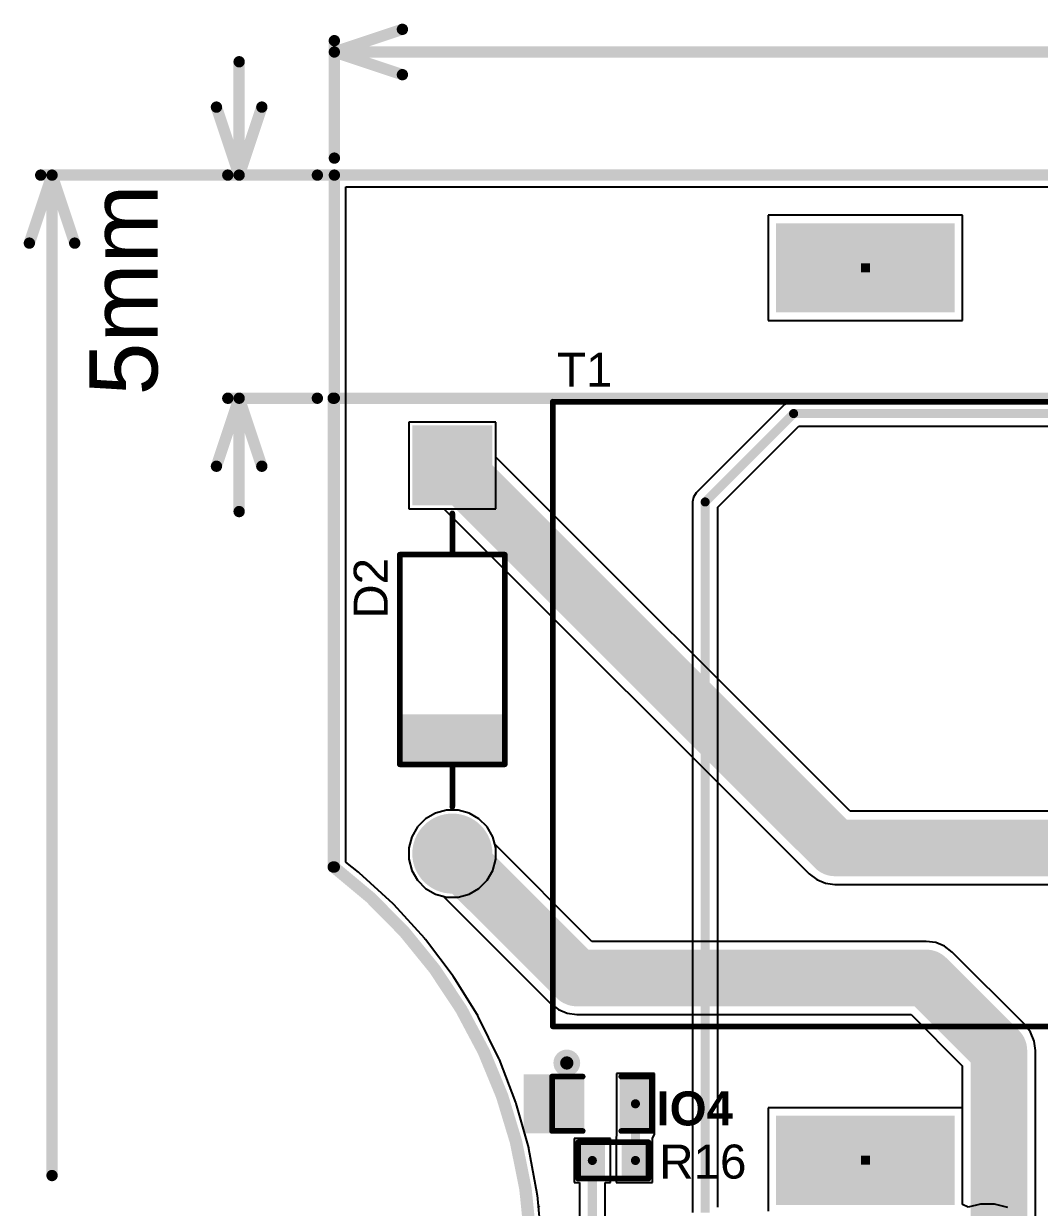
# Model space of a CAD drawing. Header units: inches. Extents: x -3 to 5389, y -3 to 5396.
# Drawn here: x -3.2 to 19.55, y 31.61 to 58.14 of the extents above; entities that cross this region are included whole.
import ezdxf

# ---------------------------------------------------------------- set-up
doc = ezdxf.new("R2010")
doc.units = ezdxf.units.IN
for name, color, linetype in [('Board_Outline', 216, 'Continuous'), ('Bottom Layer', 5, 'Continuous'), ('Bottom Solder', 6, 'Continuous'), ('Mechanical 1', 6, 'Continuous'), ('Multi-Layer', 9, 'Continuous'), ('Pad Holes', 156, 'Continuous'), ('Top Layer', 1, 'Continuous'), ('Top Overlay', 2, 'Continuous'), ('Top Paste', 8, 'Continuous'), ('Top Solder', 216, 'Continuous'), ('Via Holes', 16, 'Continuous')]:
    doc.layers.add(name, color=color, linetype=linetype)
doc.styles.add('Arial', font='', dxfattribs={"height": 0.2})
doc.styles.add('Arial_Bold', font='', dxfattribs={"height": 0.2})
doc.styles.get('Arial').set_extended_font_data('Arial')
doc.styles.get('Arial_Bold').set_extended_font_data('Arial', bold=True)

msp = doc.modelspace()

# ---------------------------------------------------------------- hatches: boundary and pattern name
at = {"layer": 'Bottom Layer'}
msp.add_hatch(color=5, dxfattribs=at).paths.add_polyline_path([(7.2, 49.033), (7.2, 47.443), (5.61, 47.443), (5.61, 49.033)])
h = msp.add_hatch(color=5, dxfattribs=at)
edge = h.paths.add_edge_path()
edge.add_arc((6.405, 39.538), 0.795, 0, 360)
h = msp.add_hatch(color=5, dxfattribs=at)
edge = h.paths.add_edge_path()
edge.add_arc((8.969, 34.846), 0.3, 0, 360)
at = {"layer": 'Bottom Solder'}
for points in [[(15.759, 52.768), (15.759, 52.564), (15.555, 52.564), (15.555, 52.768)], [(7.301, 49.134), (7.301, 47.341), (5.508, 47.341), (5.508, 49.134)], [(15.759, 32.768), (15.759, 32.564), (15.555, 32.564), (15.555, 32.768)]]:
    msp.add_hatch(color=6, dxfattribs=at).paths.add_polyline_path(points)
h = msp.add_hatch(color=6, dxfattribs=at)
edge = h.paths.add_edge_path()
edge.add_arc((6.405, 39.538), 0.897, 0, 360)
at = {"layer": 'Multi-Layer'}
msp.add_hatch(color=9, dxfattribs=at).paths.add_polyline_path([(7.2, 49.033), (7.2, 47.443), (5.61, 47.443), (5.61, 49.033)])
h = msp.add_hatch(color=9, dxfattribs=at)
edge = h.paths.add_edge_path()
edge.add_arc((6.405, 39.538), 0.795, 0, 360)
at = {"layer": 'Pad Holes'}
for points in [[(13.657, 53.666), (17.657, 53.666), (17.657, 51.666), (13.657, 51.666)], [(13.657, 33.666), (17.657, 33.666), (17.657, 31.666), (13.657, 31.666)]]:
    msp.add_hatch(color=7, dxfattribs=at).paths.add_polyline_path(points)
h = msp.add_hatch(color=7, dxfattribs=at)
edge = h.paths.add_edge_path()
edge.add_arc((6.405, 48.238), 0.53, 0, 360)
h = msp.add_hatch(color=7, dxfattribs=at)
edge = h.paths.add_edge_path()
edge.add_arc((6.405, 39.538), 0.53, 0, 360)
at = {"layer": 'Top Layer'}
for points in [[(7.2, 49.033), (7.2, 47.443), (5.61, 47.443), (5.61, 49.033)], [(9.257, 33.431), (8.757, 33.431), (8.757, 34.431), (9.257, 34.431)], [(10.757, 33.431), (10.257, 33.431), (10.257, 34.431), (10.757, 34.431)], [(9.312, 32.344), (9.312, 32.979), (9.769, 32.979), (9.769, 32.344)], [(10.252, 32.344), (10.252, 32.979), (10.709, 32.979), (10.709, 32.344)]]:
    msp.add_hatch(color=1, dxfattribs=at).paths.add_polyline_path(points)
h = msp.add_hatch(color=1, dxfattribs=at)
edge = h.paths.add_edge_path()
edge.add_arc((6.405, 39.538), 0.795, 0, 360)
h = msp.add_hatch(color=1, dxfattribs=at)
edge = h.paths.add_edge_path()
edge.add_arc((8.969, 34.846), 0.3, 0, 360)
at = {"layer": 'Top Overlay'}
for points in [[(5.23, 42.659), (5.23, 41.538), (7.58, 41.538), (7.58, 42.659)], [(8.639, 34.592), (8.004, 34.592), (8.004, 33.271), (8.639, 33.271)]]:
    msp.add_hatch(color=2, dxfattribs=at).paths.add_polyline_path(points)
at = {"layer": 'Top Paste'}
for points in [[(9.257, 33.431), (8.757, 33.431), (8.757, 34.431), (9.257, 34.431)], [(10.757, 33.431), (10.257, 33.431), (10.257, 34.431), (10.757, 34.431)], [(9.312, 32.344), (9.312, 32.979), (9.769, 32.979), (9.769, 32.344)], [(10.252, 32.344), (10.252, 32.979), (10.709, 32.979), (10.709, 32.344)]]:
    msp.add_hatch(color=8, dxfattribs=at).paths.add_polyline_path(points)
at = {"layer": 'Top Solder'}
for points in [[(15.759, 52.768), (15.759, 52.564), (15.555, 52.564), (15.555, 52.768)], [(7.301, 49.134), (7.301, 47.341), (5.508, 47.341), (5.508, 49.134)], [(9.358, 33.33), (8.655, 33.33), (8.655, 34.533), (9.358, 34.533)], [(10.858, 33.33), (10.155, 33.33), (10.155, 34.533), (10.858, 34.533)], [(9.257, 32.289), (9.257, 33.034), (9.824, 33.034), (9.824, 32.289)], [(10.197, 32.289), (10.197, 33.034), (10.764, 33.034), (10.764, 32.289)], [(15.759, 32.768), (15.759, 32.564), (15.555, 32.564), (15.555, 32.768)]]:
    msp.add_hatch(color=216, dxfattribs=at).paths.add_polyline_path(points)
h = msp.add_hatch(color=216, dxfattribs=at)
edge = h.paths.add_edge_path()
edge.add_arc((6.405, 39.538), 0.897, 0, 360)
at = {"layer": 'Via Holes'}
h = msp.add_hatch(color=7, dxfattribs=at)
edge = h.paths.add_edge_path()
edge.add_arc((8.969, 34.846), 0.15, 0, 360)

# ---------------------------------------------------------------- linework, layer by layer
at = {"layer": 'Board_Outline'}
for points in [[(3.762, 54.743, 0.254, 0.254, 0), (56.062, 54.743, 0.254, 0.254, 0)], [(3.762, 49.743, 0.254, 0.254, 0), (3.762, 54.743, 0.254, 0.254, 0)], [(3.762, 39.238, 0.254, 0.254, 0), (3.762, 49.743, 0.254, 0.254, 0)], [(3.737, 39.238, 0.254, 0.254, -0.622564), (-0.025, 19.643, 0.254, 0.254, 0)]]:
    msp.add_lwpolyline(points, format="xyseb", dxfattribs=at)
for points in [[(3.699, 54.743, 0.127, 0.127, 1), (3.826, 54.743, 0.127, 0.127, 1)], [(3.699, 54.743, 0.127, 0.127, 1), (3.826, 54.743, 0.127, 0.127, 1)], [(3.699, 49.743, 0.127, 0.127, 1), (3.826, 49.743, 0.127, 0.127, 1)], [(3.699, 49.743, 0.127, 0.127, 1), (3.826, 49.743, 0.127, 0.127, 1)], [(3.673, 39.238, 0.127, 0.127, 1), (3.8, 39.238, 0.127, 0.127, 1)], [(3.699, 39.238, 0.127, 0.127, 1), (3.826, 39.238, 0.127, 0.127, 1)]]:
    msp.add_lwpolyline(points, format="xyseb", close=True, dxfattribs=at)
at = {"layer": 'Bottom Layer'}
for p, q in [((4.021, 39.343), (4.021, 54.484)), ((4.021, 54.484), (43.776, 54.484)), ((17.835, 53.844), (13.479, 53.844)), ((13.479, 53.844), (13.479, 51.488)), ((17.835, 51.488), (17.835, 53.844)), ((13.479, 51.488), (17.835, 51.488)), ((7.377, 49.21), (5.432, 49.21)), ((5.432, 49.21), (5.432, 47.265)), ((7.377, 48.424), (7.377, 49.21)), ((15.316, 40.486), (7.377, 48.424)), ((5.432, 47.265), (6.218, 47.265)), ((6.218, 47.265), (14.396, 39.086)), ((6.029, 40.444), (5.807, 40.316)), ((6.277, 40.51), (6.029, 40.444)), ((6.533, 40.51), (6.277, 40.51)), ((6.78, 40.444), (6.533, 40.51)), ((7.002, 40.316), (6.78, 40.444)), ((24.811, 40.486), (15.316, 40.486)), ((5.626, 40.135), (5.498, 39.913)), ((5.807, 40.316), (5.626, 40.135)), ((7.183, 40.135), (7.002, 40.316)), ((7.311, 39.913), (7.183, 40.135)), ((5.498, 39.913), (5.432, 39.666)), ((7.356, 39.746), (7.311, 39.913)), ((5.432, 39.666), (5.432, 39.41)), ((9.531, 37.57), (7.356, 39.746)), ((4.302, 39.12), (4.021, 39.343)), ((5.432, 39.41), (5.498, 39.162)), ((4.308, 39.113), (4.302, 39.12)), ((4.316, 39.109), (4.308, 39.113)), ((5.078, 38.413), (4.316, 39.109)), ((5.498, 39.162), (5.626, 38.94)), ((14.396, 39.086), (14.566, 38.956)), ((5.626, 38.94), (5.807, 38.759)), ((5.807, 38.759), (6.029, 38.631)), ((14.566, 38.956), (14.764, 38.874)), ((14.764, 38.874), (14.976, 38.846)), ((14.976, 38.846), (24.811, 38.846)), ((6.029, 38.631), (6.197, 38.586)), ((6.197, 38.586), (8.612, 36.171)), ((5.085, 38.404), (5.078, 38.413)), ((5.095, 38.396), (5.085, 38.404)), ((5.789, 37.634), (5.095, 38.396)), ((5.795, 37.623), (5.789, 37.634)), ((5.804, 37.615), (5.795, 37.623)), ((6.425, 36.791), (5.804, 37.615)), ((17.021, 37.57), (9.531, 37.57)), ((17.233, 37.543), (17.021, 37.57)), ((17.431, 37.461), (17.233, 37.543)), ((17.601, 37.33), (17.431, 37.461)), ((19.226, 35.705), (17.601, 37.33)), ((6.43, 36.78), (6.425, 36.791)), ((6.438, 36.771), (6.43, 36.78)), ((6.98, 35.894), (6.438, 36.771)), ((8.612, 36.171), (8.782, 36.041)), ((6.984, 35.882), (6.98, 35.894)), ((6.992, 35.873), (6.984, 35.882)), ((7.45, 34.948), (6.992, 35.873)), ((8.782, 36.041), (8.979, 35.959)), ((8.979, 35.959), (9.192, 35.931)), ((9.192, 35.931), (16.681, 35.931)), ((16.681, 35.931), (17.827, 34.785)), ((19.357, 35.535), (19.226, 35.705)), ((19.438, 35.337), (19.357, 35.535)), ((19.466, 35.125), (19.438, 35.337)), ((19.466, 31.005), (19.466, 35.125)), ((7.453, 34.937), (7.45, 34.948)), ((7.459, 34.926), (7.453, 34.937)), ((7.829, 33.964), (7.459, 34.926)), ((17.827, 34.785), (17.827, 33.844)), ((7.831, 33.952), (7.829, 33.964)), ((7.837, 33.941), (7.831, 33.952)), ((8.116, 32.948), (7.837, 33.941)), ((17.827, 33.844), (13.479, 33.844)), ((13.479, 33.844), (13.479, 31.566)), ((8.117, 32.936), (8.116, 32.948)), ((8.122, 32.925), (8.117, 32.936)), ((8.308, 31.91), (8.122, 32.925)), ((8.308, 31.898), (8.308, 31.91)), ((8.311, 31.886), (8.308, 31.898)), ((8.333, 31.645), (8.311, 31.886)), ((8.335, 31.639), (8.333, 31.645)), ((8.358, 31.61), (8.335, 31.639))]:
    msp.add_line(p, q, dxfattribs=at)
for points in [[(6.405, 48.238, 1.27, 1.27, 0), (14.976, 39.666, 1.27, 1.27, 0)], [(6.405, 39.538, 1.27, 1.27, 0), (9.192, 36.751, 1.27, 1.27, 0)], [(14.976, 39.666, 1.27, 1.27, 0), (25.657, 39.666, 1.27, 1.27, 0)], [(9.192, 36.751, 1.27, 1.27, 0), (17.021, 36.751, 1.27, 1.27, 0)], [(17.021, 36.751, 1.27, 1.27, 0), (18.647, 35.125, 1.27, 1.27, 0)], [(18.647, 30.761, 1.27, 1.27, 0), (18.647, 35.125, 1.27, 1.27, 0)]]:
    msp.add_lwpolyline(points, format="xyseb", dxfattribs=at)
for points in [[(6.087, 48.238, 0.635, 0.635, 1), (6.722, 48.238, 0.635, 0.635, 1)], [(6.087, 39.538, 0.635, 0.635, 1), (6.722, 39.538, 0.635, 0.635, 1)], [(14.659, 39.666, 0.635, 0.635, 1), (15.294, 39.666, 0.635, 0.635, 1)], [(14.659, 39.666, 0.635, 0.635, 1), (15.294, 39.666, 0.635, 0.635, 1)], [(8.874, 36.751, 0.635, 0.635, 1), (9.509, 36.751, 0.635, 0.635, 1)], [(8.874, 36.751, 0.635, 0.635, 1), (9.509, 36.751, 0.635, 0.635, 1)], [(16.703, 36.751, 0.635, 0.635, 1), (17.338, 36.751, 0.635, 0.635, 1)], [(16.703, 36.751, 0.635, 0.635, 1), (17.338, 36.751, 0.635, 0.635, 1)], [(18.329, 35.125, 0.635, 0.635, 1), (18.964, 35.125, 0.635, 0.635, 1)], [(18.329, 35.125, 0.635, 0.635, 1), (18.964, 35.125, 0.635, 0.635, 1)]]:
    msp.add_lwpolyline(points, format="xyseb", close=True, dxfattribs=at)
at = {"layer": 'Mechanical 1'}
for points in [[(3.762, 57.502, 0.254, 0.254, 0), (5.286, 58.01, 0.254, 0.254, 0)], [(3.762, 55.124, 0.254, 0.254, 0), (3.762, 57.756, 0.254, 0.254, 0)], [(3.762, 57.502, 0.254, 0.254, 0), (5.286, 56.994, 0.254, 0.254, 0)], [(3.762, 57.502, 0.254, 0.254, 0), (25.398, 57.502, 0.254, 0.254, 0)], [(1.629, 54.743, 0.254, 0.254, 0), (1.629, 57.283, 0.254, 0.254, 0)], [(1.121, 56.267, 0.254, 0.254, 0), (1.629, 54.743, 0.254, 0.254, 0)], [(1.629, 54.743, 0.254, 0.254, 0), (2.137, 56.267, 0.254, 0.254, 0)], [(-3.07, 53.219, 0.254, 0.254, 0), (-2.562, 54.743, 0.254, 0.254, 0)], [(-2.816, 54.743, 0.254, 0.254, 0), (3.762, 54.743, 0.254, 0.254, 0)], [(-2.562, 54.743, 0.254, 0.254, 0), (-2.054, 53.219, 0.254, 0.254, 0)], [(-2.562, 32.323, 0.254, 0.254, 0), (-2.562, 54.743, 0.254, 0.254, 0)], [(1.375, 54.743, 0.254, 0.254, 0), (3.381, 54.743, 0.254, 0.254, 0)], [(1.121, 48.219, 0.254, 0.254, 0), (1.629, 49.743, 0.254, 0.254, 0)], [(1.375, 49.743, 0.254, 0.254, 0), (3.381, 49.743, 0.254, 0.254, 0)], [(1.629, 49.743, 0.254, 0.254, 0), (2.137, 48.219, 0.254, 0.254, 0)], [(1.629, 47.203, 0.254, 0.254, 0), (1.629, 49.743, 0.254, 0.254, 0)], [(3.737, 49.743, 0.254, 0.254, 0), (46.037, 49.743, 0.254, 0.254, 0)], [(3.737, 39.238, 0.254, 0.254, 0), (3.737, 49.743, 0.254, 0.254, 0)], [(3.762, 39.238, 0.254, 0.254, -0.622564), (0, 19.643, 0.254, 0.254, 0)]]:
    msp.add_lwpolyline(points, format="xyseb", dxfattribs=at)
for points in [[(5.223, 58.01, 0.127, 0.127, 1), (5.35, 58.01, 0.127, 0.127, 1)], [(3.699, 57.756, 0.127, 0.127, 1), (3.826, 57.756, 0.127, 0.127, 1)], [(3.699, 57.502, 0.127, 0.127, 1), (3.826, 57.502, 0.127, 0.127, 1)], [(3.699, 57.502, 0.127, 0.127, 1), (3.826, 57.502, 0.127, 0.127, 1)], [(3.699, 57.502, 0.127, 0.127, 1), (3.826, 57.502, 0.127, 0.127, 1)], [(1.566, 57.283, 0.127, 0.127, 1), (1.693, 57.283, 0.127, 0.127, 1)], [(5.223, 56.994, 0.127, 0.127, 1), (5.35, 56.994, 0.127, 0.127, 1)], [(1.058, 56.267, 0.127, 0.127, 1), (1.185, 56.267, 0.127, 0.127, 1)], [(2.074, 56.267, 0.127, 0.127, 1), (2.201, 56.267, 0.127, 0.127, 1)], [(3.699, 55.124, 0.127, 0.127, 1), (3.826, 55.124, 0.127, 0.127, 1)], [(-2.879, 54.743, 0.127, 0.127, 1), (-2.752, 54.743, 0.127, 0.127, 1)], [(-2.625, 54.743, 0.127, 0.127, 1), (-2.498, 54.743, 0.127, 0.127, 1)], [(-2.625, 54.743, 0.127, 0.127, 1), (-2.498, 54.743, 0.127, 0.127, 1)], [(-2.625, 54.743, 0.127, 0.127, 1), (-2.498, 54.743, 0.127, 0.127, 1)], [(1.312, 54.743, 0.127, 0.127, 1), (1.439, 54.743, 0.127, 0.127, 1)], [(1.566, 54.743, 0.127, 0.127, 1), (1.693, 54.743, 0.127, 0.127, 1)], [(1.566, 54.743, 0.127, 0.127, 1), (1.693, 54.743, 0.127, 0.127, 1)], [(1.566, 54.743, 0.127, 0.127, 1), (1.693, 54.743, 0.127, 0.127, 1)], [(3.318, 54.743, 0.127, 0.127, 1), (3.445, 54.743, 0.127, 0.127, 1)], [(3.699, 54.743, 0.127, 0.127, 1), (3.826, 54.743, 0.127, 0.127, 1)], [(-3.133, 53.219, 0.127, 0.127, 1), (-3.006, 53.219, 0.127, 0.127, 1)], [(-2.117, 53.219, 0.127, 0.127, 1), (-1.99, 53.219, 0.127, 0.127, 1)], [(1.312, 49.743, 0.127, 0.127, 1), (1.439, 49.743, 0.127, 0.127, 1)], [(1.566, 49.743, 0.127, 0.127, 1), (1.693, 49.743, 0.127, 0.127, 1)], [(1.566, 49.743, 0.127, 0.127, 1), (1.693, 49.743, 0.127, 0.127, 1)], [(1.566, 49.743, 0.127, 0.127, 1), (1.693, 49.743, 0.127, 0.127, 1)], [(3.318, 49.743, 0.127, 0.127, 1), (3.445, 49.743, 0.127, 0.127, 1)], [(3.673, 49.743, 0.127, 0.127, 1), (3.8, 49.743, 0.127, 0.127, 1)], [(3.673, 49.743, 0.127, 0.127, 1), (3.8, 49.743, 0.127, 0.127, 1)], [(1.058, 48.219, 0.127, 0.127, 1), (1.185, 48.219, 0.127, 0.127, 1)], [(2.074, 48.219, 0.127, 0.127, 1), (2.201, 48.219, 0.127, 0.127, 1)], [(1.566, 47.203, 0.127, 0.127, 1), (1.693, 47.203, 0.127, 0.127, 1)], [(3.673, 39.238, 0.127, 0.127, 1), (3.8, 39.238, 0.127, 0.127, 1)], [(3.699, 39.238, 0.127, 0.127, 1), (3.826, 39.238, 0.127, 0.127, 1)], [(-2.625, 32.323, 0.127, 0.127, 1), (-2.498, 32.323, 0.127, 0.127, 1)]]:
    msp.add_lwpolyline(points, format="xyseb", close=True, dxfattribs=at)
at = {"layer": 'Top Layer'}
for p, q in [((4.021, 39.343), (4.021, 54.484)), ((4.021, 54.484), (56.062, 54.484)), ((17.835, 53.844), (13.479, 53.844)), ((13.479, 53.844), (13.479, 51.488)), ((17.835, 51.488), (17.835, 53.844)), ((13.479, 51.488), (17.835, 51.488)), ((13.94, 49.663), (13.848, 49.601)), ((14.049, 49.685), (13.94, 49.663)), ((27.044, 49.685), (14.049, 49.685)), ((14.049, 49.685), (14.049, 49.685)), ((13.848, 49.601), (11.867, 47.62)), ((13.848, 49.601), (13.848, 49.601)), ((7.377, 49.21), (5.432, 49.21)), ((5.432, 49.21), (5.432, 47.265)), ((7.377, 47.265), (7.377, 49.21)), ((12.353, 47.301), (14.167, 49.115)), ((14.167, 49.115), (27.044, 49.115)), ((11.805, 47.528), (11.783, 47.419)), ((11.867, 47.62), (11.805, 47.528)), ((5.432, 47.265), (7.377, 47.265)), ((11.783, 47.419), (11.783, 47.419)), ((11.783, 47.419), (11.783, 31.493)), ((12.353, 31.611), (12.353, 47.301)), ((6.029, 40.444), (5.807, 40.316)), ((6.277, 40.51), (6.029, 40.444)), ((6.533, 40.51), (6.277, 40.51)), ((6.78, 40.444), (6.533, 40.51)), ((7.002, 40.316), (6.78, 40.444)), ((5.626, 40.135), (5.498, 39.913)), ((5.807, 40.316), (5.626, 40.135)), ((7.183, 40.135), (7.002, 40.316)), ((7.311, 39.913), (7.183, 40.135)), ((5.498, 39.913), (5.432, 39.666)), ((7.377, 39.666), (7.311, 39.913)), ((5.432, 39.666), (5.432, 39.41)), ((7.377, 39.41), (7.377, 39.666)), ((4.302, 39.12), (4.021, 39.343)), ((5.432, 39.41), (5.498, 39.162)), ((7.311, 39.162), (7.377, 39.41)), ((4.308, 39.113), (4.302, 39.12)), ((4.316, 39.109), (4.308, 39.113)), ((5.078, 38.413), (4.316, 39.109)), ((5.498, 39.162), (5.626, 38.94)), ((7.183, 38.94), (7.311, 39.162)), ((5.626, 38.94), (5.807, 38.759)), ((5.807, 38.759), (6.029, 38.631)), ((6.78, 38.631), (7.002, 38.759)), ((7.002, 38.759), (7.183, 38.94)), ((6.029, 38.631), (6.277, 38.565)), ((6.277, 38.565), (6.533, 38.565)), ((6.533, 38.565), (6.78, 38.631)), ((5.085, 38.404), (5.078, 38.413)), ((5.095, 38.396), (5.085, 38.404)), ((5.789, 37.634), (5.095, 38.396)), ((5.795, 37.623), (5.789, 37.634)), ((5.804, 37.615), (5.795, 37.623)), ((6.425, 36.791), (5.804, 37.615)), ((6.43, 36.78), (6.425, 36.791)), ((6.438, 36.771), (6.43, 36.78)), ((6.98, 35.894), (6.438, 36.771)), ((6.984, 35.882), (6.98, 35.894)), ((6.992, 35.873), (6.984, 35.882)), ((7.45, 34.948), (6.992, 35.873)), ((7.453, 34.937), (7.45, 34.948)), ((7.459, 34.926), (7.453, 34.937)), ((7.829, 33.964), (7.459, 34.926)), ((10.934, 34.609), (10.079, 34.609)), ((10.079, 34.609), (10.079, 33.253)), ((10.934, 33.253), (10.934, 34.609)), ((7.831, 33.952), (7.829, 33.964)), ((7.837, 33.941), (7.831, 33.952)), ((8.116, 32.948), (7.837, 33.941)), ((17.835, 33.844), (13.479, 33.844)), ((13.479, 33.844), (13.479, 31.524)), ((17.835, 31.673), (17.835, 33.844)), ((10.079, 33.253), (10.074, 33.157)), ((10.079, 33.253), (10.079, 33.253)), ((10.887, 33.157), (10.934, 33.253)), ((10.934, 33.253), (10.934, 33.253)), ((8.117, 32.936), (8.116, 32.948)), ((8.122, 32.925), (8.117, 32.936)), ((8.308, 31.91), (8.122, 32.925)), ((9.947, 33.157), (9.134, 33.157)), ((9.134, 33.157), (9.134, 32.166)), ((9.947, 32.166), (9.947, 33.157)), ((10.074, 33.157), (10.074, 33.157)), ((10.074, 33.157), (10.074, 33.128)), ((10.074, 33.128), (10.074, 32.166)), ((10.887, 32.166), (10.887, 33.157)), ((9.134, 32.166), (9.256, 32.166)), ((9.256, 32.166), (9.256, 28.534)), ((9.826, 28.652), (9.826, 32.166)), ((9.826, 32.166), (9.947, 32.166)), ((10.074, 32.166), (10.887, 32.166)), ((8.308, 31.898), (8.308, 31.91)), ((8.311, 31.886), (8.308, 31.898)), ((8.403, 30.859), (8.311, 31.886)), ((17.962, 31.611), (17.835, 31.673)), ((18.238, 31.685), (17.962, 31.611)), ((18.549, 31.685), (18.238, 31.685)), ((18.848, 31.605), (18.549, 31.685))]:
    msp.add_line(p, q, dxfattribs=at)
for points in [[(12.068, 47.419, 0.203, 0.203, 0), (14.049, 49.4, 0.203, 0.203, 0)], [(14.049, 49.4, 0.203, 0.203, 0), (27.435, 49.4, 0.203, 0.203, 0)], [(12.068, 31.493, 0.203, 0.203, 0), (12.068, 47.419, 0.203, 0.203, 0)], [(10.507, 32.661, 0.203, 0.203, 0), (10.507, 33.931, 0.203, 0.203, 0)], [(9.541, 28.534, 0.203, 0.203, 0), (9.541, 32.661, 0.203, 0.203, 0)]]:
    msp.add_lwpolyline(points, format="xyseb", dxfattribs=at)
for points in [[(13.998, 49.4, 0.102, 0.102, 1), (14.1, 49.4, 0.102, 0.102, 1)], [(13.998, 49.4, 0.102, 0.102, 1), (14.1, 49.4, 0.102, 0.102, 1)], [(12.017, 47.419, 0.102, 0.102, 1), (12.119, 47.419, 0.102, 0.102, 1)], [(12.017, 47.419, 0.102, 0.102, 1), (12.119, 47.419, 0.102, 0.102, 1)], [(10.456, 33.931, 0.102, 0.102, 1), (10.557, 33.931, 0.102, 0.102, 1)], [(9.49, 32.661, 0.102, 0.102, 1), (9.591, 32.661, 0.102, 0.102, 1)], [(10.456, 32.661, 0.102, 0.102, 1), (10.557, 32.661, 0.102, 0.102, 1)]]:
    msp.add_lwpolyline(points, format="xyseb", close=True, dxfattribs=at)
at = {"layer": 'Top Overlay'}
for points in [[(8.657, 49.666, 0.127, 0.127, 0), (22.657, 49.666, 0.127, 0.127, 0)], [(8.657, 35.666, 0.127, 0.127, 0), (8.657, 49.666, 0.127, 0.127, 0)], [(6.405, 46.238, 0.127, 0.127, 0), (6.405, 47.163, 0.127, 0.127, 0)], [(5.23, 46.238, 0.127, 0.127, 0), (6.405, 46.238, 0.127, 0.127, 0)], [(5.23, 41.538, 0.127, 0.127, 0), (5.23, 46.238, 0.127, 0.127, 0)], [(6.405, 46.238, 0.127, 0.127, 0), (7.58, 46.238, 0.127, 0.127, 0)], [(7.58, 41.538, 0.127, 0.127, 0), (7.58, 46.238, 0.127, 0.127, 0)], [(5.23, 41.538, 0.127, 0.127, 0), (6.405, 41.538, 0.127, 0.127, 0)], [(6.405, 40.588, 0.127, 0.127, 0), (6.405, 41.538, 0.127, 0.127, 0)], [(6.405, 41.538, 0.127, 0.127, 0), (7.58, 41.538, 0.127, 0.127, 0)], [(8.657, 35.666, 0.127, 0.127, 0), (22.657, 35.666, 0.127, 0.127, 0)], [(8.639, 34.541, 0.127, 0.127, 0), (9.325, 34.541, 0.127, 0.127, 0)], [(8.639, 33.322, 0.127, 0.127, 0), (8.639, 34.541, 0.127, 0.127, 0)], [(10.188, 34.541, 0.127, 0.127, 0), (10.874, 34.541, 0.127, 0.127, 0)], [(10.874, 33.322, 0.127, 0.127, 0), (10.874, 34.541, 0.127, 0.127, 0)], [(8.639, 33.322, 0.127, 0.127, 0), (9.325, 33.322, 0.127, 0.127, 0)], [(10.188, 33.322, 0.127, 0.127, 0), (10.874, 33.322, 0.127, 0.127, 0)], [(9.223, 32.255, 0.127, 0.127, 0), (9.223, 33.068, 0.127, 0.127, 0)], [(9.223, 33.068, 0.127, 0.127, 0), (10.798, 33.068, 0.127, 0.127, 0)], [(10.798, 32.255, 0.127, 0.127, 0), (10.798, 33.068, 0.127, 0.127, 0)], [(9.223, 32.255, 0.127, 0.127, 0), (10.798, 32.255, 0.127, 0.127, 0)], [(9.198, 32.229, 0.00323, 0.00323, 0), (10.823, 32.229, 0.00323, 0.00323, 0)]]:
    msp.add_lwpolyline(points, format="xyseb", dxfattribs=at)
for points in [[(8.625, 49.666, 0.0635, 0.0635, 1), (8.689, 49.666, 0.0635, 0.0635, 1)], [(8.625, 49.666, 0.0635, 0.0635, 1), (8.689, 49.666, 0.0635, 0.0635, 1)], [(6.373, 47.163, 0.0635, 0.0635, 1), (6.436, 47.163, 0.0635, 0.0635, 1)], [(5.198, 46.238, 0.0635, 0.0635, 1), (5.261, 46.238, 0.0635, 0.0635, 1)], [(5.198, 46.238, 0.0635, 0.0635, 1), (5.261, 46.238, 0.0635, 0.0635, 1)], [(6.373, 46.238, 0.0635, 0.0635, 1), (6.436, 46.238, 0.0635, 0.0635, 1)], [(6.373, 46.238, 0.0635, 0.0635, 1), (6.436, 46.238, 0.0635, 0.0635, 1)], [(6.373, 46.238, 0.0635, 0.0635, 1), (6.436, 46.238, 0.0635, 0.0635, 1)], [(7.548, 46.238, 0.0635, 0.0635, 1), (7.611, 46.238, 0.0635, 0.0635, 1)], [(7.548, 46.238, 0.0635, 0.0635, 1), (7.611, 46.238, 0.0635, 0.0635, 1)], [(5.198, 41.538, 0.0635, 0.0635, 1), (5.261, 41.538, 0.0635, 0.0635, 1)], [(5.198, 41.538, 0.0635, 0.0635, 1), (5.261, 41.538, 0.0635, 0.0635, 1)], [(6.373, 41.538, 0.0635, 0.0635, 1), (6.436, 41.538, 0.0635, 0.0635, 1)], [(6.373, 41.538, 0.0635, 0.0635, 1), (6.436, 41.538, 0.0635, 0.0635, 1)], [(6.373, 41.538, 0.0635, 0.0635, 1), (6.436, 41.538, 0.0635, 0.0635, 1)], [(7.548, 41.538, 0.0635, 0.0635, 1), (7.611, 41.538, 0.0635, 0.0635, 1)], [(7.548, 41.538, 0.0635, 0.0635, 1), (7.611, 41.538, 0.0635, 0.0635, 1)], [(6.373, 40.588, 0.0635, 0.0635, 1), (6.436, 40.588, 0.0635, 0.0635, 1)], [(8.625, 35.666, 0.0635, 0.0635, 1), (8.689, 35.666, 0.0635, 0.0635, 1)], [(8.625, 35.666, 0.0635, 0.0635, 1), (8.689, 35.666, 0.0635, 0.0635, 1)], [(8.607, 34.541, 0.0635, 0.0635, 1), (8.671, 34.541, 0.0635, 0.0635, 1)], [(8.607, 34.541, 0.0635, 0.0635, 1), (8.671, 34.541, 0.0635, 0.0635, 1)], [(9.293, 34.541, 0.0635, 0.0635, 1), (9.357, 34.541, 0.0635, 0.0635, 1)], [(10.157, 34.541, 0.0635, 0.0635, 1), (10.22, 34.541, 0.0635, 0.0635, 1)], [(10.842, 34.541, 0.0635, 0.0635, 1), (10.906, 34.541, 0.0635, 0.0635, 1)], [(10.842, 34.541, 0.0635, 0.0635, 1), (10.906, 34.541, 0.0635, 0.0635, 1)], [(8.607, 33.322, 0.0635, 0.0635, 1), (8.671, 33.322, 0.0635, 0.0635, 1)], [(8.607, 33.322, 0.0635, 0.0635, 1), (8.671, 33.322, 0.0635, 0.0635, 1)], [(9.293, 33.322, 0.0635, 0.0635, 1), (9.357, 33.322, 0.0635, 0.0635, 1)], [(10.157, 33.322, 0.0635, 0.0635, 1), (10.22, 33.322, 0.0635, 0.0635, 1)], [(10.842, 33.322, 0.0635, 0.0635, 1), (10.906, 33.322, 0.0635, 0.0635, 1)], [(10.842, 33.322, 0.0635, 0.0635, 1), (10.906, 33.322, 0.0635, 0.0635, 1)], [(9.191, 33.068, 0.0635, 0.0635, 1), (9.255, 33.068, 0.0635, 0.0635, 1)], [(9.191, 33.068, 0.0635, 0.0635, 1), (9.255, 33.068, 0.0635, 0.0635, 1)], [(10.766, 33.068, 0.0635, 0.0635, 1), (10.83, 33.068, 0.0635, 0.0635, 1)], [(10.766, 33.068, 0.0635, 0.0635, 1), (10.83, 33.068, 0.0635, 0.0635, 1)], [(9.191, 32.255, 0.0635, 0.0635, 1), (9.255, 32.255, 0.0635, 0.0635, 1)], [(9.191, 32.255, 0.0635, 0.0635, 1), (9.255, 32.255, 0.0635, 0.0635, 1)], [(9.197, 32.229, 0.00161, 0.00161, 1), (9.199, 32.229, 0.00161, 0.00161, 1)], [(10.766, 32.255, 0.0635, 0.0635, 1), (10.83, 32.255, 0.0635, 0.0635, 1)], [(10.766, 32.255, 0.0635, 0.0635, 1), (10.83, 32.255, 0.0635, 0.0635, 1)], [(10.823, 32.229, 0.00161, 0.00161, 1), (10.824, 32.229, 0.00161, 0.00161, 1)]]:
    msp.add_lwpolyline(points, format="xyseb", close=True, dxfattribs=at)

# ---------------------------------------------------------------- texts
at = {"layer": 'Mechanical 1', "style": 'Arial'}
msp.add_text('5mm', height=1.524, rotation=90, dxfattribs=at).set_placement((-0.199, 49.806))
at = {"layer": 'Top Overlay', "style": 'Arial'}
for s, p in [('T1', (8.748, 49.999)), ('R16', (11.04, 32.255))]:
    msp.add_text(s, height=0.762, dxfattribs=at).set_placement(p)
at = {"layer": 'Top Overlay'}
for s, rotation, style, p in [('D2', 90, 'Arial', (4.957, 44.802)), ('IO4', 360, 'Arial_Bold', (10.977, 33.446))]:
    msp.add_text(s, height=0.762, rotation=rotation, dxfattribs=dict(at, style=style)).set_placement(p)

doc.saveas('drawing.dxf')
